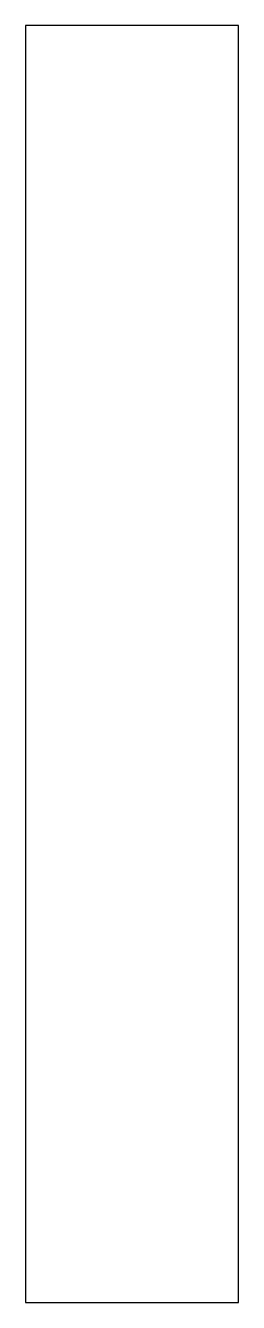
# Model space of a CAD drawing. Header units: millimetres. Extents: x -52 to -25, y -7 to 156.
import ezdxf

# ---------------------------------------------------------------- set-up
doc = ezdxf.new("R2010")
doc.units = ezdxf.units.MM
doc.layers.get('0').update_dxf_attribs({"linetype": 'CONTINUOUS'})

msp = doc.modelspace()

# ---------------------------------------------------------------- linework, layer by layer
msp.add_lwpolyline([(-52.2, 156), (-52.2, -7), (-25, -7), (-25, 156)], close=True)

doc.saveas('drawing.dxf')
